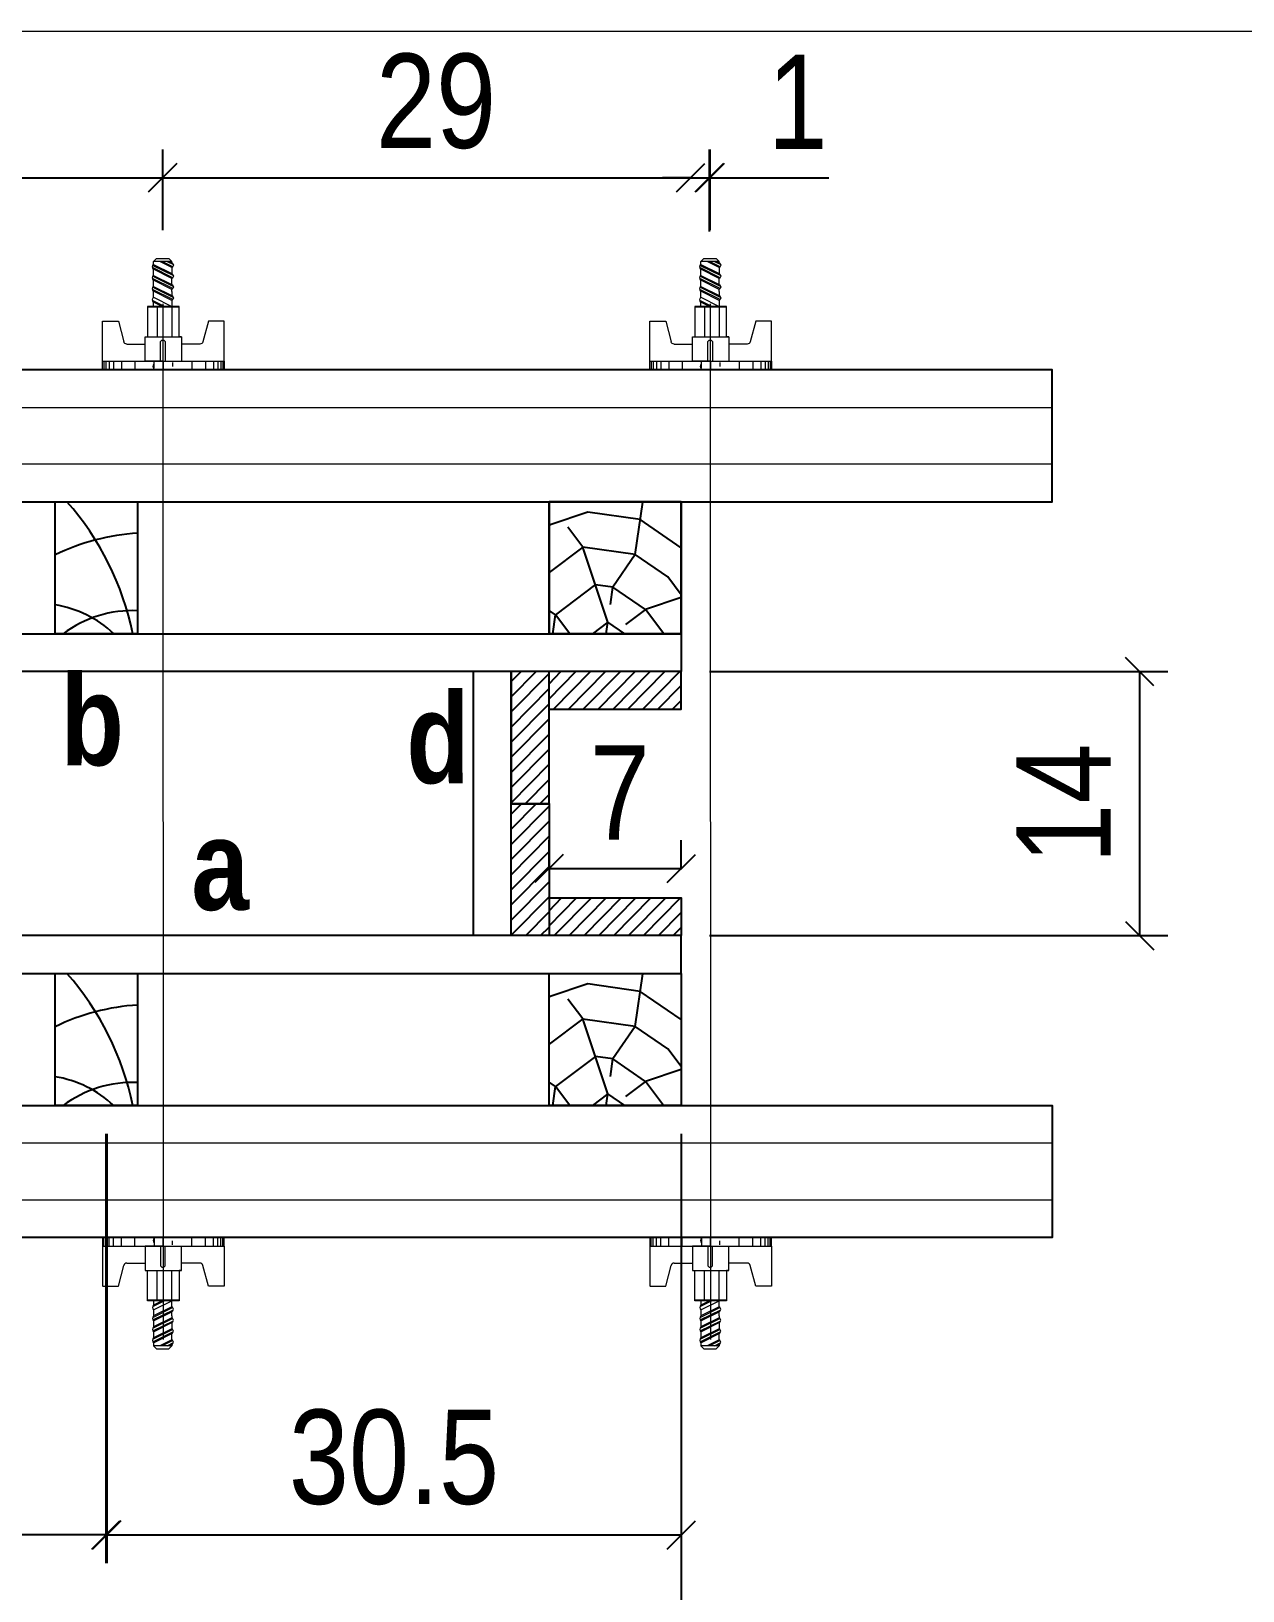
# Model space of a CAD drawing. Extents: x 2296 to 12463, y 760 to 16806.
# Drawn here: x 6397 to 6525.5, y 13911.7 to 14077.1 of the extents above; entities that cross this region are included whole.
import ezdxf

# ---------------------------------------------------------------- set-up
doc = ezdxf.new("R2010")
doc.units = 0
for name, color, linetype in [('1-2 PONTALETE', 7, 'Continuous'), ('COTA', 241, 'Continuous'), ('GRAVATA', 2, 'Continuous'), ('NOMENCLATURA', 7, 'Continuous'), ('Painéis', 200, 'Continuous'), ('PONTALETE', 7, 'Continuous'), ('SARRAFO', 251, 'Continuous')]:
    doc.layers.add(name, color=color, linetype=linetype)
doc.layers.add('CARIMBO', color=255, linetype='Continuous', lineweight=9)
doc.layers.add('Hachura', color=251, linetype='Continuous', lineweight=9)
doc.styles.add('COTA TECNICA 2X', font='techl___.ttf', dxfattribs={"height": 10})
doc.styles.add('ROMANC', font='techb___.ttf', dxfattribs={"height": 2.5})
doc.dimstyles.new('SECAO PILAR', dxfattribs={"dimtxt": 10, "dimasz": 3, "dimexe": 3, "dimexo": 3, "dimgap": 3, "dimtad": 1, "dimdec": 1, "dimlfac": 0.5, "dimzin": 12, "dimdsep": 46, "dimtxsty": 'COTA TECNICA 2X', "dimblk1": 'OBLIQUE', "dimblk2": 'OBLIQUE', "dimsah": 1, "dimcen": 0.9, "dimclrd": 256, "dimclre": 256, "dimclrt": 256, "dimadec": 1, "dimazin": 3, "dimtfac": 1, "dimtdec": 1, "dimtmove": 0, "dimatfit": 3, "dimfxl": 1, "dimtolj": 1, "dimtzin": 12, "dimarcsym": 0})
pattern_1 = [(45.5, (-90495.6395, -19680.3702), (-0.802406755, 0.788522922), [])]

# ---------------------------------------------------------------- blocks, each defined once
blk = doc.blocks.new('_Oblique')
at = {"color": 0, "linetype": 'ByBlock', "lineweight": -2}
blk.add_line((-0.5, -0.5), (0.5, 0.5), dxfattribs=at)
blk = doc.blocks.new('*D1614')
at = {"layer": 'COTA', "lineweight": -2, "transparency": 16777216}
for p, q in [((6343.93, 13960.16), (6343.93, 13882.87)), ((6465.97, 13960.16), (6465.97, 13882.87)), ((6343.93, 13885.87), (6465.97, 13885.87))]:
    blk.add_line(p, q, dxfattribs=at)
at = {"layer": 'Defpoints', "color": 0, "transparency": 16777216}
for p in [(6343.93, 13963.16), (6465.97, 13963.16), (6465.97, 13885.87)]:
    blk.add_point(p, dxfattribs=at)
at = {"layer": 'COTA', "lineweight": -2, "transparency": 16777216, "xscale": 3, "yscale": 3, "zscale": 3, "rotation": 180}
blk.add_blockref('_Oblique', (6343.93, 13885.87), dxfattribs=at)
at = {"layer": 'COTA', "lineweight": -2, "transparency": 16777216, "xscale": 3, "yscale": 3, "zscale": 3}
blk.add_blockref('_Oblique', (6465.97, 13885.87), dxfattribs=at)
at = {"layer": 'COTA', "transparency": 16777216, "insert": (6404.95, 13893.97), "char_height": 10, "attachment_point": 5, "style": 'COTA TECNICA 2X'}
blk.add_mtext('\\A1;61 - PAINEL', dxfattribs=at)
blk = doc.blocks.new('*D1616')
at = {"layer": 'COTA', "lineweight": -2, "transparency": 16777216}
for p, q in [((6469.04, 14055.98), (6469.04, 14064.53)), ((6466.97, 14061.53), (6463.97, 14061.53)), ((6466.97, 14061.53), (6469.04, 14061.53)), ((6469.04, 14061.53), (6481.62, 14061.53))]:
    blk.add_line(p, q, dxfattribs=at)
at = {"layer": 'Defpoints', "color": 0, "transparency": 16777216}
for p in [(6466.97, 14061.53), (6469.04, 14061.53), (6469.04, 14052.98)]:
    blk.add_point(p, dxfattribs=at)
at = {"layer": 'COTA', "lineweight": -2, "transparency": 16777216, "xscale": 3, "yscale": 3, "zscale": 3}
blk.add_blockref('_Oblique', (6466.97, 14061.53), dxfattribs=at)
at = {"layer": 'COTA', "lineweight": -2, "transparency": 16777216, "xscale": 3, "yscale": 3, "zscale": 3, "rotation": 180}
blk.add_blockref('_Oblique', (6469.04, 14061.53), dxfattribs=at)
at = {"layer": 'COTA', "transparency": 16777216, "insert": (6478.33, 14069.59), "char_height": 10, "attachment_point": 5, "style": 'COTA TECNICA 2X'}
blk.add_mtext('\\A1;1', dxfattribs=at)
blk = doc.blocks.new('C')
at = {"layer": 'Hachura', "color": 0}
for p, q in [((0.461, 3.155), (-0.003, 3.155)), ((0.461, 3.05), (-0.003, 3.05)), ((0.461, 2.881), (-0.003, 2.881)), ((0.461, 2.65), (-0.003, 2.65)), ((0, 3.224), (0, -3.224)), ((0.451, 3.224), (0, 3.224)), ((0, 2.747), (0, -1.16)), ((0.451, -3.225), (0.451, 3.224)), ((0.451, 3.224), (2.58, 3.224)), ((2.58, 3.224), (2.58, 2.385)), ((0.461, 2.228), (-0.003, 2.228)), ((1.354, 1.939), (1.354, 0.965)), ((2.58, 2.385), (1.475, 2.094)), ((0.461, 1.512), (0, 1.512)), ((1.741, 0.966), (0.451, 0.966)), ((1.741, -0.968), (1.741, 0.966)), ((1.741, 0.966), (1.741, 0.838)), ((1.741, 0.966), (1.741, 0.838)), ((1.741, 0.838), (3.354, 0.838)), ((3.32, 0.838), (3.32, -0.839)), ((3.354, 0.838), (3.354, -0.839)), ((0.388, 0.487), (0.172, 0.487)), ((1.451, 0.101), (0.451, 0.101)), ((3.354, 0.451), (1.741, 0.451)), ((3.676, 0.451), (3.354, 0.451)), ((3.837, -0.517), (3.354, 0.451)), ((3.354, 0.064), (3.67, -0.57)), ((3.676, 0.451), (4.16, -0.517)), ((3.716, 0.5), (4.251, -0.57)), ((4.371, -0.553), (3.83, 0.53)), ((4.151, 0.451), (3.934, 0.451)), ((4.418, -0.517), (3.934, 0.451)), ((4.151, 0.451), (4.256, 0.451)), ((4.256, 0.451), (4.74, -0.517)), ((4.296, 0.5), (4.831, -0.57)), ((4.952, -0.553), (4.41, 0.53)), ((4.514, 0.451), (4.837, 0.451)), ((4.998, -0.517), (4.514, 0.451)), ((4.837, 0.451), (5.321, -0.517)), ((4.876, 0.5), (5.412, -0.57)), ((5.532, -0.553), (4.991, 0.53)), ((5.579, -0.517), (5.095, 0.451)), ((5.417, 0.451), (5.095, 0.451)), ((5.579, -0.517), (5.095, 0.451)), ((5.417, 0.451), (5.74, -0.194)), ((5.457, 0.5), (5.74, -0.065)), ((5.74, 0.193), (5.571, 0.53)), ((5.74, 0.322), (5.675, 0.451)), ((5.675, 0.451), (5.74, 0.451)), ((5.739, 0.45), (5.9, 0.288)), ((5.739, 0.45), (5.739, -0.518)), ((5.9, -0.356), (5.9, 0.288)), ((0.451, -0.004), (0, -0.004)), ((0.075, -0.481), (0.292, -0.481)), ((0.292, -0.481), (0.397, -0.481)), ((0.451, -0.001), (0.451, -0.968)), ((0.451, -0.157), (1.451, -0.157)), ((0.451, -0.646), (0.451, -0.323)), ((0.451, -3.225), (0.451, -0.646)), ((3.354, -0.323), (1.741, -0.323)), ((3.354, -0.065), (3.579, -0.517)), ((3.354, -0.517), (3.579, -0.517)), ((3.837, -0.517), (4.16, -0.517)), ((4.418, -0.517), (4.74, -0.517)), ((4.634, -0.517), (4.74, -0.517)), ((4.998, -0.517), (5.321, -0.517)), ((5.579, -0.517), (5.74, -0.517)), ((5.739, -0.518), (5.9, -0.356)), ((5.739, -0.518), (5.739, -0.518)), ((0.461, -1.521), (-0.003, -1.521)), ((0.451, -0.968), (1.741, -0.968)), ((1.354, -1.94), (1.354, -0.968)), ((3.354, -0.839), (1.741, -0.839)), ((0.461, -2.228), (-0.003, -2.228)), ((2.58, -2.387), (1.475, -2.096)), ((2.58, -3.225), (2.58, -2.387)), ((0.461, -2.65), (-0.003, -2.65)), ((0.461, -2.881), (-0.003, -2.881)), ((0.461, -3.05), (-0.003, -3.05)), ((0.461, -3.155), (-0.003, -3.155)), ((0, -3.224), (2.568, -3.224))]:
    blk.add_line(p, q, dxfattribs=at)
for centre, radius, start, end in [((1.516, 1.939), 0.161, 104.74356, 180), ((1.445, -0.028), 0.129, 272.69497, 87.30503), ((3.805, 0.389), 0.143, 25.56881, 154.43119), ((4.385, 0.389), 0.143, 25.56881, 154.43119), ((4.966, 0.389), 0.143, 25.56881, 154.43119), ((5.546, 0.389), 0.143, 25.56881, 154.43119), ((0.166, -0.366), 0.174, 221.74404, 317.85924), ((3.708, -0.4), 0.174, 222.14076, 318.25596), ((4.289, -0.4), 0.174, 222.14076, 318.25596), ((4.869, -0.4), 0.174, 222.14076, 318.25596), ((5.45, -0.4), 0.174, 222.14076, 318.25596), ((5.61, -0.401), 0.174, 317.85924, 318.25596), ((1.516, -1.94), 0.161, 180, 255.25644)]:
    blk.add_arc(centre, radius, start, end, dxfattribs=at)
blk = doc.blocks.new('*D1617')
at = {"layer": 'COTA', "lineweight": -2, "transparency": 16777216}
for p, q in [((6343.93, 13960.16), (6343.93, 13914.62)), ((6404.95, 13960.16), (6404.95, 13914.62)), ((6404.95, 13917.62), (6343.93, 13917.62))]:
    blk.add_line(p, q, dxfattribs=at)
at = {"layer": 'Defpoints', "color": 0, "transparency": 16777216}
for p in [(6343.93, 13963.16), (6404.95, 13963.16), (6343.93, 13917.62)]:
    blk.add_point(p, dxfattribs=at)
at = {"layer": 'COTA', "lineweight": -2, "transparency": 16777216, "xscale": 3, "yscale": 3, "zscale": 3, "rotation": 180}
blk.add_blockref('_Oblique', (6343.93, 13917.62), dxfattribs=at)
at = {"layer": 'COTA', "lineweight": -2, "transparency": 16777216, "xscale": 3, "yscale": 3, "zscale": 3}
blk.add_blockref('_Oblique', (6404.95, 13917.62), dxfattribs=at)
at = {"layer": 'COTA', "transparency": 16777216, "insert": (6374.44, 13925.84), "char_height": 10, "attachment_point": 5, "style": 'COTA TECNICA 2X'}
blk.add_mtext('\\A1;30.5', dxfattribs=at)
blk = doc.blocks.new('*D1628')
at = {"layer": 'COTA', "lineweight": -2, "transparency": 16777216}
for p, q in [((6340.96, 14055.98), (6340.96, 14064.53)), ((6410.98, 14055.98), (6410.98, 14064.53)), ((6340.96, 14061.53), (6410.98, 14061.53))]:
    blk.add_line(p, q, dxfattribs=at)
at = {"layer": 'Defpoints', "color": 0, "transparency": 16777216}
for p in [(6410.98, 14061.53), (6340.96, 14052.98), (6410.98, 14052.98)]:
    blk.add_point(p, dxfattribs=at)
at = {"layer": 'COTA', "lineweight": -2, "transparency": 16777216, "xscale": 3, "yscale": 3, "zscale": 3, "rotation": 180}
blk.add_blockref('_Oblique', (6340.96, 14061.53), dxfattribs=at)
at = {"layer": 'COTA', "lineweight": -2, "transparency": 16777216, "xscale": 3, "yscale": 3, "zscale": 3}
blk.add_blockref('_Oblique', (6410.98, 14061.53), dxfattribs=at)
at = {"layer": 'COTA', "transparency": 16777216, "insert": (6375.97, 14069.75), "char_height": 10, "attachment_point": 5, "style": 'COTA TECNICA 2X'}
blk.add_mtext('\\A1;35', dxfattribs=at)
blk = doc.blocks.new('*D1629')
at = {"layer": 'COTA', "lineweight": -2, "transparency": 16777216}
for p, q in [((6410.98, 14055.98), (6410.98, 14064.53)), ((6468.96, 14055.84), (6468.96, 14064.53)), ((6410.98, 14061.53), (6468.96, 14061.53))]:
    blk.add_line(p, q, dxfattribs=at)
at = {"layer": 'Defpoints', "color": 0, "transparency": 16777216}
for p in [(6468.96, 14061.53), (6410.98, 14052.98), (6468.96, 14052.84)]:
    blk.add_point(p, dxfattribs=at)
at = {"layer": 'COTA', "lineweight": -2, "transparency": 16777216, "xscale": 3, "yscale": 3, "zscale": 3, "rotation": 180}
blk.add_blockref('_Oblique', (6410.98, 14061.53), dxfattribs=at)
at = {"layer": 'COTA', "lineweight": -2, "transparency": 16777216, "xscale": 3, "yscale": 3, "zscale": 3}
blk.add_blockref('_Oblique', (6468.96, 14061.53), dxfattribs=at)
at = {"layer": 'COTA', "transparency": 16777216, "insert": (6439.97, 14069.62), "char_height": 10, "attachment_point": 5, "style": 'COTA TECNICA 2X'}
blk.add_mtext('\\A1;29', dxfattribs=at)
blk = doc.blocks.new('*D1618')
at = {"layer": 'COTA', "lineweight": -2, "transparency": 16777216}
for p, q in [((6405.05, 13960.16), (6405.05, 13914.62)), ((6465.97, 13960.16), (6465.97, 13914.62)), ((6405.05, 13917.62), (6465.97, 13917.62))]:
    blk.add_line(p, q, dxfattribs=at)
at = {"layer": 'Defpoints', "color": 0, "transparency": 16777216}
for p in [(6405.05, 13963.16), (6465.97, 13963.16), (6465.97, 13917.62)]:
    blk.add_point(p, dxfattribs=at)
at = {"layer": 'COTA', "lineweight": -2, "transparency": 16777216, "xscale": 3, "yscale": 3, "zscale": 3, "rotation": 180}
blk.add_blockref('_Oblique', (6405.05, 13917.62), dxfattribs=at)
at = {"layer": 'COTA', "lineweight": -2, "transparency": 16777216, "xscale": 3, "yscale": 3, "zscale": 3}
blk.add_blockref('_Oblique', (6465.97, 13917.62), dxfattribs=at)
at = {"layer": 'COTA', "transparency": 16777216, "insert": (6435.51, 13925.84), "char_height": 10, "attachment_point": 5, "style": 'COTA TECNICA 2X'}
blk.add_mtext('\\A1;30.5', dxfattribs=at)
blk = doc.blocks.new('*D1630')
at = {"layer": 'COTA', "lineweight": -2, "transparency": 16777216}
for p, q in [((6468.97, 14009.17), (6517.6, 14009.17)), ((6514.6, 13981.17), (6514.6, 14009.17)), ((6468.97, 13981.17), (6517.6, 13981.17))]:
    blk.add_line(p, q, dxfattribs=at)
at = {"layer": 'Defpoints', "color": 0, "transparency": 16777216}
for p in [(6465.97, 14009.17), (6514.6, 14009.17), (6465.97, 13981.17)]:
    blk.add_point(p, dxfattribs=at)
at = {"layer": 'COTA', "lineweight": -2, "transparency": 16777216, "xscale": 3, "yscale": 3, "zscale": 3}
for p, rotation in [((6514.6, 14009.17), 90), ((6514.6, 13981.17), 270)]:
    blk.add_blockref('_Oblique', p, dxfattribs=dict(at, rotation=rotation))
at = {"layer": 'COTA', "transparency": 16777216, "insert": (6506.53, 13995.17), "char_height": 10, "attachment_point": 5, "rotation": 90, "style": 'COTA TECNICA 2X'}
blk.add_mtext('\\A1;14', dxfattribs=at)
blk = doc.blocks.new('*D1619')
at = {"layer": 'COTA', "lineweight": -2, "transparency": 16777216}
for p, q in [((6451.95, 13988.17), (6451.95, 13991.29)), ((6465.97, 13988.17), (6465.97, 13991.29)), ((6451.95, 13988.29), (6465.97, 13988.29))]:
    blk.add_line(p, q, dxfattribs=at)
at = {"layer": 'Defpoints', "color": 0, "transparency": 16777216}
for p in [(6465.97, 13988.29), (6451.95, 13985.17), (6465.97, 13985.17)]:
    blk.add_point(p, dxfattribs=at)
at = {"layer": 'COTA', "lineweight": -2, "transparency": 16777216, "xscale": 3, "yscale": 3, "zscale": 3, "rotation": 180}
blk.add_blockref('_Oblique', (6451.95, 13988.29), dxfattribs=at)
at = {"layer": 'COTA', "lineweight": -2, "transparency": 16777216, "xscale": 3, "yscale": 3, "zscale": 3}
blk.add_blockref('_Oblique', (6465.97, 13988.29), dxfattribs=at)
at = {"layer": 'COTA', "transparency": 16777216, "insert": (6459.46, 13996.36), "char_height": 10, "attachment_point": 5, "style": 'COTA TECNICA 2X'}
blk.add_mtext('\\A1;7', dxfattribs=at)

msp = doc.modelspace()

# ---------------------------------------------------------------- hatches: boundary and pattern name
at = {"layer": 'PONTALETE'}
h = msp.add_hatch(dxfattribs=at)
h.set_pattern_fill('TRONCO', color=1, scale=37.5, angle=82, style=0, pattern_type=2)
h.set_pattern_definition([(82, (-5182.508, 15375.83), (-31.91606, 42.35404), [11.25, -26.25]), (82, (-5184.365, 15376.09), (-31.91606, 42.35404), [11.25, -26.25]), (82, (-5187.817, 15378.47), (-31.91606, 42.35404), [7.5, -30]), (82, (-5191.27, 15380.847), (-31.91606, 42.35404), [5.625, -31.875]), (82, (-5194.983, 15381.37), (-31.91606, 42.35404), [3.75, -33.75]), (82, (-5200, 15372.607), (-31.91606, 42.35404), [1.875, -9.375, 1.875, -24.375]), (82, (-5201.075, 15378.44), (-31.91606, 42.35404), [1.875, -15, 5.625, -15]), (82, (-5201.89, 15386.126), (-31.91606, 42.35404), [1.875, -1.875, 1.875, -31.875]), (82, (-5204.006, 15384.53), (-31.91606, 42.35404), [1.875, -35.625]), (82, (-5207.98, 15383.196), (-31.91606, 42.35404), [5.625, -31.875]), (82, (-5211.694, 15383.717), (-31.91606, 42.35404), [7.5, -30]), (82, (-5215.67, 15382.383), (-31.91606, 42.35404), [9.375, -11.25, 1.875, -15]), (172, (-5195.475, 15364.397), (-42.35404, -31.91606), [1.875, -3.75, 9.375, -22.5]), (172, (-5198.928, 15366.776), (-42.35404, -31.91606), [1.875, -1.875, 5.625, -28.125]), (172, (-5213.52, 15370.72), (-42.35404, -31.91606), [3.75, -33.75]), (172, (-5198.406, 15370.49), (-42.35404, -31.91606), [7.5, -11.25, 1.875, -16.875]), (172, (-5218.57, 15375.217), (-42.35404, -31.91606), [1.875, -35.625]), (172, (-5199.74, 15374.464), (-42.35404, -31.91606), [5.625, -31.875]), (172, (-5201.075, 15378.44), (-42.35404, -31.91606), [3.75, -33.75]), (172, (-5200.554, 15382.15), (-42.35404, -31.91606), [1.875, -5.625, 5.625, -24.375]), (172, (-5202.15, 15384.27), (-42.35404, -31.91606), [1.875, -35.625]), (172, (-5194.46, 15385.082), (-42.35404, -31.91606), [5.25, -32.25]), (172, (-5186.773, 15385.895), (-42.35404, -31.91606), [3.75, -33.75]), (172, (-5201.106, 15391.696), (-42.35404, -31.91606), [1.875, -35.625]), (172, (-5198.727, 15395.15), (-42.35404, -31.91606), [5.625, -31.875]), (172, (-5198.205, 15398.863), (-42.35404, -31.91606), [5.625, -31.875]), (127, (-5184.134, 15391.205), (-37.13505, 5.21899), [2.651625, -2.651625, 2.651625, -45.078134]), (127, (-5194.461, 15385.082), (-37.13505, 5.21899), [5.30325, -47.72976]), (127, (-5215.117, 15372.838), (-37.13505, 5.21899), [5.30325, -47.72976]), (127, (-5204.79, 15378.96), (-37.13505, 5.21899), [5.30325, -47.72976]), (127, (-5197.1, 15379.773), (-37.13505, 5.21899), [5.30325, -47.72976]), (127, (-5188.108, 15389.87), (-37.13505, 5.21899), [5.30325, -47.72976]), (127, (-5190.487, 15386.417), (-37.13505, 5.21899), [7.95495, -45.07806]), (127, (-5208.763, 15377.625), (-37.13505, 5.21899), [2.65162, -50.38138]), (127, (-5212.738, 15376.29), (-37.13505, 5.21899), [2.65162, -50.38138]), (127, (-5210.65, 15391.144), (-37.13505, 5.21899), [2.65162, -50.38138]), (127, (-5194.17, 15373.68), (-37.13505, 5.21899), [2.65162, -50.38138]), (127, (-5204.297, 15395.932), (-37.13505, 5.21899), [2.65162, -50.38138]), (127, (-5202.41, 15382.413), (-37.13505, 5.21899), [2.65162, -50.38138]), (127, (-5205.602, 15386.648), (-37.13505, 5.21899), [2.65162, -50.38138]), (217, (-5198.436, 15383.748), (-5.21899, -37.13505), [2.651625, -2.651625, 7.95495, -39.77481]), (217, (-5197.653, 15389.318), (-5.21899, -37.13505), [2.65162, -50.38138]), (217, (-5184.656, 15387.49), (-5.21899, -37.13505), [2.65162, -50.38138]), (217, (-5194.983, 15381.37), (-5.21899, -37.13505), [2.65162, -50.38138]), (217, (-5201.627, 15387.983), (-5.21899, -37.13505), [2.65162, -50.38138]), (217, (-5193.648, 15377.394), (-5.21899, -37.13505), [2.65162, -50.38138]), (217, (-5191.56, 15392.249), (-5.21899, -37.13505), [2.65162, -50.38138]), (217, (-5184.074, 15364.688), (-5.21899, -37.13505), [2.65162, -50.38138]), (217, (-5185.67, 15366.806), (-5.21899, -37.13505), [5.30325, -47.72976]), (217, (-5187.265, 15368.924), (-5.21899, -37.13505), [5.30325, -47.72976]), (217, (-5186.743, 15372.637), (-5.21899, -37.13505), [5.30325, -47.72976]), (217, (-5190.196, 15375.016), (-5.21899, -37.13505), [5.30325, -47.72976]), (217, (-5202.962, 15391.957), (-5.21899, -37.13505), [5.30325, -47.72976]), (217, (-5183.35, 15396.775), (-5.21899, -37.13505), [5.30325, -47.72976]), (217, (-5212.798, 15402.807), (-5.21899, -37.13505), [5.30325, -47.72976]), (217, (-5209.085, 15402.285), (-5.21899, -37.13505), [5.30325, -47.72976]), (217, (-5207.75, 15398.31), (-5.21899, -37.13505), [5.30325, -47.72976]), (217, (-5211.403, 15372.316), (-5.21899, -37.13505), [7.95495, -45.07806]), (217, (-5204.297, 15395.932), (-5.21899, -37.13505), [7.95495, -45.07806]), (108.56505, (-5218.308, 15377.073), (5.218991, 37.135053), [4.1925, -79.66005]), (108.56505, (-5199.74, 15374.464), (5.218991, 37.135053), [4.1925, -79.66005]), (108.56505, (-5210.36, 15379.743), (5.218991, 37.135053), [4.1925, -79.66005]), (108.56505, (-5182.799, 15387.23), (5.218991, 37.135053), [4.1925, -79.66005]), (108.56505, (-5186.773, 15385.895), (5.218991, 37.135053), [4.1925, -79.66005]), (108.56505, (-5195.766, 15375.799), (5.218991, 37.135053), [4.1925, -79.66005]), (108.56505, (-5214.334, 15378.408), (5.218991, 37.135053), [4.1925, -79.66005]), (108.56505, (-5201.627, 15387.983), (5.218991, 37.135053), [8.385, -75.46755]), (145.43495, (-5207.198, 15388.766), (-37.135053, 5.218991), [4.1925, -79.66005]), (145.43495, (-5195.274, 15392.77), (-37.135053, 5.218991), [4.1925, -79.66005]), (145.43495, (-5205.311, 15375.247), (-37.135053, 5.218991), [4.1925, -79.66005]), (145.43495, (-5208.211, 15368.08), (-37.135053, 5.218991), [4.1925, -79.66005]), (145.43495, (-5197.653, 15389.318), (-37.135053, 5.218991), [4.1925, -79.66005]), (145.43495, (-5198.175, 15385.604), (-37.135053, 5.218991), [4.1925, -79.66005]), (145.43495, (-5205.833, 15371.533), (-37.135053, 5.218991), [8.385, -75.46755]), (145.43495, (-5188.921, 15397.558), (-37.135053, 5.218991), [8.385, -75.46755]), (145.43495, (-5191.3, 15394.105), (-37.135053, 5.218991), [8.385, -75.46755]), (198.56505, (-5189.905, 15363.614), (-37.135053, 5.218991), [4.1925, -79.66005]), (198.56505, (-5210.329, 15366.485), (-37.135053, 5.218991), [4.1925, -79.66005]), (198.56505, (-5183.29, 15370.259), (-37.135053, 5.218991), [4.1925, -79.66005]), (198.56505, (-5217.234, 15371.242), (-37.135053, 5.218991), [4.1925, -79.66005]), (198.56505, (-5194.431, 15371.824), (-37.135053, 5.218991), [4.1925, -79.66005]), (198.56505, (-5197.101, 15379.773), (-37.135053, 5.218991), [4.1925, -79.66005]), (198.56505, (-5204.006, 15384.53), (-37.135053, 5.218991), [4.1925, -79.66005]), (198.56505, (-5191.5, 15365.732), (-37.135057, 5.219004), [4.1925, -79.66005]), (198.56505, (-5195.766, 15375.799), (-37.135053, 5.218991), [4.1925, -79.66005]), (198.56505, (-5190.487, 15386.417), (-37.135053, 5.218991), [4.1925, -79.66005]), (198.56505, (-5193.679, 15390.653), (-37.135053, 5.218991), [4.1925, -79.66005]), (198.56505, (-5203.775, 15399.645), (-37.135053, 5.218991), [4.1925, -79.66005]), (198.56505, (-5218.83, 15373.36), (-37.135053, 5.218991), [4.1925, -79.66005]), (198.56505, (-5217.756, 15367.529), (-37.135053, 5.218991), [8.385, -75.46755]), (198.56505, (-5190.979, 15369.446), (-37.135053, 5.218991), [8.385, -75.46755]), (235.43495, (-5186.191, 15363.092), (-5.218991, -37.135053), [4.1925, -79.66005]), (235.43495, (-5179.898, 15394.396), (-5.218991, -37.135053), [4.1925, -79.66005]), (235.43495, (-5198.727, 15395.149), (-5.218991, -37.135053), [4.1925, -79.66005]), (235.43495, (-5187.817, 15378.468), (-5.218991, -37.135053), [4.1925, -79.66005]), (235.43495, (-5184.365, 15376.09), (-5.218991, -37.135053), [4.1925, -79.66005]), (235.43495, (-5191.27, 15380.847), (-5.218991, -37.135053), [4.1925, -79.66005]), (235.43495, (-5211.985, 15395.119), (-5.218991, -37.135053), [4.1925, -79.66005]), (235.43495, (-5213.32, 15399.093), (-5.218991, -37.135053), [8.385, -75.46755])])
h.paths.add_polyline_path([(6451.97, 14013.18), (6465.97, 14013.18), (6465.97, 14027.18), (6451.97, 14027.18)])
h = msp.add_hatch(dxfattribs=at)
h.set_pattern_fill('TRONCO', color=1, scale=37.5, angle=82, style=0, pattern_type=2)
h.set_pattern_definition([(82, (-5182.508, 15325.8), (-31.91606, 42.35404), [11.25, -26.25]), (82, (-5184.365, 15326.06), (-31.91606, 42.35404), [11.25, -26.25]), (82, (-5187.817, 15328.44), (-31.91606, 42.35404), [7.5, -30]), (82, (-5191.27, 15330.82), (-31.91606, 42.35404), [5.625, -31.875]), (82, (-5194.983, 15331.34), (-31.91606, 42.35404), [3.75, -33.75]), (82, (-5200, 15322.58), (-31.91606, 42.35404), [1.875, -9.375, 1.875, -24.375]), (82, (-5201.075, 15328.41), (-31.91606, 42.35404), [1.875, -15, 5.625, -15]), (82, (-5201.89, 15336.098), (-31.91606, 42.35404), [1.875, -1.875, 1.875, -31.875]), (82, (-5204.006, 15334.502), (-31.91606, 42.35404), [1.875, -35.625]), (82, (-5207.98, 15333.167), (-31.91606, 42.35404), [5.625, -31.875]), (82, (-5211.694, 15333.69), (-31.91606, 42.35404), [7.5, -30]), (82, (-5215.67, 15332.354), (-31.91606, 42.35404), [9.375, -11.25, 1.875, -15]), (172, (-5195.475, 15314.37), (-42.35404, -31.91606), [1.875, -3.75, 9.375, -22.5]), (172, (-5198.928, 15316.748), (-42.35404, -31.91606), [1.875, -1.875, 5.625, -28.125]), (172, (-5213.52, 15320.692), (-42.35404, -31.91606), [3.75, -33.75]), (172, (-5198.406, 15320.46), (-42.35404, -31.91606), [7.5, -11.25, 1.875, -16.875]), (172, (-5218.57, 15325.19), (-42.35404, -31.91606), [1.875, -35.625]), (172, (-5199.74, 15324.436), (-42.35404, -31.91606), [5.625, -31.875]), (172, (-5201.075, 15328.41), (-42.35404, -31.91606), [3.75, -33.75]), (172, (-5200.554, 15332.124), (-42.35404, -31.91606), [1.875, -5.625, 5.625, -24.375]), (172, (-5202.15, 15334.24), (-42.35404, -31.91606), [1.875, -35.625]), (172, (-5194.46, 15335.054), (-42.35404, -31.91606), [5.25, -32.25]), (172, (-5186.773, 15335.867), (-42.35404, -31.91606), [3.75, -33.75]), (172, (-5201.106, 15341.67), (-42.35404, -31.91606), [1.875, -35.625]), (172, (-5198.727, 15345.12), (-42.35404, -31.91606), [5.625, -31.875]), (172, (-5198.205, 15348.834), (-42.35404, -31.91606), [5.625, -31.875]), (127, (-5184.134, 15341.177), (-37.13505, 5.21899), [2.651625, -2.651625, 2.651625, -45.078134]), (127, (-5194.461, 15335.054), (-37.13505, 5.21899), [5.30325, -47.72976]), (127, (-5215.117, 15322.81), (-37.13505, 5.21899), [5.30325, -47.72976]), (127, (-5204.79, 15328.932), (-37.13505, 5.21899), [5.30325, -47.72976]), (127, (-5197.1, 15329.745), (-37.13505, 5.21899), [5.30325, -47.72976]), (127, (-5188.108, 15339.842), (-37.13505, 5.21899), [5.30325, -47.72976]), (127, (-5190.487, 15336.39), (-37.13505, 5.21899), [7.95495, -45.07806]), (127, (-5208.763, 15327.597), (-37.13505, 5.21899), [2.65162, -50.38138]), (127, (-5212.738, 15326.262), (-37.13505, 5.21899), [2.65162, -50.38138]), (127, (-5210.65, 15341.116), (-37.13505, 5.21899), [2.65162, -50.38138]), (127, (-5194.17, 15323.653), (-37.13505, 5.21899), [2.65162, -50.38138]), (127, (-5204.297, 15345.904), (-37.13505, 5.21899), [2.65162, -50.38138]), (127, (-5202.41, 15332.385), (-37.13505, 5.21899), [2.65162, -50.38138]), (127, (-5205.602, 15336.62), (-37.13505, 5.21899), [2.65162, -50.38138]), (217, (-5198.436, 15333.72), (-5.21899, -37.13505), [2.651625, -2.651625, 7.95495, -39.77481]), (217, (-5197.653, 15339.29), (-5.21899, -37.13505), [2.65162, -50.38138]), (217, (-5184.656, 15337.463), (-5.21899, -37.13505), [2.65162, -50.38138]), (217, (-5194.983, 15331.34), (-5.21899, -37.13505), [2.65162, -50.38138]), (217, (-5201.627, 15337.955), (-5.21899, -37.13505), [2.65162, -50.38138]), (217, (-5193.648, 15327.366), (-5.21899, -37.13505), [2.65162, -50.38138]), (217, (-5191.56, 15342.22), (-5.21899, -37.13505), [2.65162, -50.38138]), (217, (-5184.074, 15314.66), (-5.21899, -37.13505), [2.65162, -50.38138]), (217, (-5185.67, 15316.778), (-5.21899, -37.13505), [5.30325, -47.72976]), (217, (-5187.265, 15318.896), (-5.21899, -37.13505), [5.30325, -47.72976]), (217, (-5186.743, 15322.61), (-5.21899, -37.13505), [5.30325, -47.72976]), (217, (-5190.196, 15324.988), (-5.21899, -37.13505), [5.30325, -47.72976]), (217, (-5202.962, 15341.93), (-5.21899, -37.13505), [5.30325, -47.72976]), (217, (-5183.35, 15346.747), (-5.21899, -37.13505), [5.30325, -47.72976]), (217, (-5212.798, 15352.78), (-5.21899, -37.13505), [5.30325, -47.72976]), (217, (-5209.085, 15352.257), (-5.21899, -37.13505), [5.30325, -47.72976]), (217, (-5207.75, 15348.282), (-5.21899, -37.13505), [5.30325, -47.72976]), (217, (-5211.403, 15322.288), (-5.21899, -37.13505), [7.95495, -45.07806]), (217, (-5204.297, 15345.904), (-5.21899, -37.13505), [7.95495, -45.07806]), (108.56505, (-5218.308, 15327.045), (5.218991, 37.135053), [4.1925, -79.66005]), (108.56505, (-5199.74, 15324.436), (5.218991, 37.135053), [4.1925, -79.66005]), (108.56505, (-5210.36, 15329.715), (5.218991, 37.135053), [4.1925, -79.66005]), (108.56505, (-5182.799, 15337.202), (5.218991, 37.135053), [4.1925, -79.66005]), (108.56505, (-5186.773, 15335.867), (5.218991, 37.135053), [4.1925, -79.66005]), (108.56505, (-5195.766, 15325.77), (5.218991, 37.135053), [4.1925, -79.66005]), (108.56505, (-5214.334, 15328.38), (5.218991, 37.135053), [4.1925, -79.66005]), (108.56505, (-5201.627, 15337.955), (5.218991, 37.135053), [8.385, -75.46755]), (145.43495, (-5207.198, 15338.738), (-37.135053, 5.218991), [4.1925, -79.66005]), (145.43495, (-5195.274, 15342.742), (-37.135053, 5.218991), [4.1925, -79.66005]), (145.43495, (-5205.311, 15325.219), (-37.135053, 5.218991), [4.1925, -79.66005]), (145.43495, (-5208.211, 15318.052), (-37.135053, 5.218991), [4.1925, -79.66005]), (145.43495, (-5197.653, 15339.29), (-37.135053, 5.218991), [4.1925, -79.66005]), (145.43495, (-5198.175, 15335.576), (-37.135053, 5.218991), [4.1925, -79.66005]), (145.43495, (-5205.833, 15321.505), (-37.135053, 5.218991), [8.385, -75.46755]), (145.43495, (-5188.921, 15347.53), (-37.135053, 5.218991), [8.385, -75.46755]), (145.43495, (-5191.3, 15344.077), (-37.135053, 5.218991), [8.385, -75.46755]), (198.56505, (-5189.905, 15313.586), (-37.135053, 5.218991), [4.1925, -79.66005]), (198.56505, (-5210.329, 15316.457), (-37.135053, 5.218991), [4.1925, -79.66005]), (198.56505, (-5183.29, 15320.23), (-37.135053, 5.218991), [4.1925, -79.66005]), (198.56505, (-5217.234, 15321.214), (-37.135053, 5.218991), [4.1925, -79.66005]), (198.56505, (-5194.431, 15321.796), (-37.135053, 5.218991), [4.1925, -79.66005]), (198.56505, (-5197.101, 15329.745), (-37.135053, 5.218991), [4.1925, -79.66005]), (198.56505, (-5204.006, 15334.502), (-37.135053, 5.218991), [4.1925, -79.66005]), (198.56505, (-5191.5, 15315.704), (-37.135057, 5.219004), [4.1925, -79.66005]), (198.56505, (-5195.766, 15325.77), (-37.135053, 5.218991), [4.1925, -79.66005]), (198.56505, (-5190.487, 15336.389), (-37.135053, 5.218991), [4.1925, -79.66005]), (198.56505, (-5193.679, 15340.625), (-37.135053, 5.218991), [4.1925, -79.66005]), (198.56505, (-5203.775, 15349.617), (-37.135053, 5.218991), [4.1925, -79.66005]), (198.56505, (-5218.83, 15323.332), (-37.135053, 5.218991), [4.1925, -79.66005]), (198.56505, (-5217.756, 15317.5), (-37.135053, 5.218991), [8.385, -75.46755]), (198.56505, (-5190.979, 15319.417), (-37.135053, 5.218991), [8.385, -75.46755]), (235.43495, (-5186.191, 15313.064), (-5.218991, -37.135053), [4.1925, -79.66005]), (235.43495, (-5179.898, 15344.368), (-5.218991, -37.135053), [4.1925, -79.66005]), (235.43495, (-5198.727, 15345.121), (-5.218991, -37.135053), [4.1925, -79.66005]), (235.43495, (-5187.817, 15328.44), (-5.218991, -37.135053), [4.1925, -79.66005]), (235.43495, (-5184.365, 15326.062), (-5.218991, -37.135053), [4.1925, -79.66005]), (235.43495, (-5191.27, 15330.819), (-5.218991, -37.135053), [4.1925, -79.66005]), (235.43495, (-5211.985, 15345.09), (-5.218991, -37.135053), [4.1925, -79.66005]), (235.43495, (-5213.32, 15349.065), (-5.218991, -37.135053), [8.385, -75.46755])])
h.paths.add_polyline_path([(6451.97, 13963.16), (6465.97, 13963.16), (6465.97, 13977.16), (6451.97, 13977.16)])
at = {"layer": 'SARRAFO'}
h = msp.add_hatch(dxfattribs=at)
h.set_pattern_fill('ANSI31', color=256, scale=9, angle=0.5, style=0)
h.set_pattern_definition([(45.5, (-109251.6897, -19734.4153), (-0.802406755, 0.788522922), [])])
h.paths.add_polyline_path([(6447.95, 14009.17), (6451.95, 14009.17), (6451.95, 13995.15), (6447.95, 13995.15)])
h = msp.add_hatch(dxfattribs=at)
h.set_pattern_fill('ANSI31', color=256, scale=9, angle=0.5, style=0)
h.set_pattern_definition(pattern_1)
h.paths.add_polyline_path([(6465.97, 14005.17), (6465.97, 14009.17), (6451.95, 14009.17), (6451.95, 14005.17)])
h = msp.add_hatch(dxfattribs=at)
h.set_pattern_fill('ANSI31', color=256, scale=9, angle=0.5, style=0)
h.set_pattern_definition([(45.5, (-109251.6897, -19732.4153), (-0.802406755, 0.788522922), [])])
h.paths.add_polyline_path([(6447.95, 13995.18), (6451.95, 13995.18), (6451.95, 13981.17), (6447.95, 13981.17)])
h = msp.add_hatch(dxfattribs=at)
h.set_pattern_fill('ANSI31', color=256, scale=9, angle=0.5, style=0)
h.set_pattern_definition(pattern_1)
h.paths.add_polyline_path([(6465.97, 13981.17), (6465.97, 13985.17), (6451.95, 13985.17), (6451.95, 13981.17)])

# ---------------------------------------------------------------- linework, layer by layer
at = {"layer": '1-2 PONTALETE', "color": 1}
for centre, radius, start, end in [((6409.77, 14000.57), 23.32, 93.5441, 115.9137), ((6397.72, 14004.65), 11.74, 46.6479, 80.9173), ((6407.78, 14003.31), 12.32, 87.4574, 126.7023), ((6409.77, 13950.54), 23.32, 93.5441, 115.9137), ((6397.72, 13954.62), 11.74, 46.6479, 80.9173), ((6407.78, 13953.28), 12.32, 87.4574, 126.7023)]:
    msp.add_arc(centre, radius, start, end, dxfattribs=at)
at = {"layer": 'CARIMBO', "color": 3}
msp.add_line((2295.89, 14077.07), (9625.18, 14077.07), dxfattribs=at)
at = {"layer": 'GRAVATA', "color": 1}
for points in [[(6304.97, 14041.18), (6304.97, 14027.18), (6505.33, 14027.18), (6505.33, 14041.18)], [(6304.97, 13949.16), (6304.97, 13963.16), (6505.33, 13963.16), (6505.33, 13949.16)]]:
    msp.add_lwpolyline(points, close=True, dxfattribs=at)
at = {"layer": 'Hachura'}
for p, q in [((6411.05, 13938.35), (6411.04, 14048.18)), ((6469.1, 13938.35), (6469.09, 14048.18)), ((6304.97, 14037.18), (6505.33, 14037.18)), ((6505.33, 14031.18), (6304.97, 14031.18)), ((6505.33, 13959.16), (6304.97, 13959.16)), ((6304.97, 13953.16), (6505.33, 13953.16))]:
    msp.add_line(p, q, dxfattribs=at)
at = {"layer": 'Painéis'}
for p, q in [((6443.95, 13981.17), (6443.95, 14009.17)), ((6447.95, 13981.17), (6447.95, 14009.17))]:
    msp.add_line(p, q, dxfattribs=at)
for points in [[(6465.97, 14013.18), (6465.97, 14009.17), (6343.93, 14009.17), (6343.93, 14013.18)], [(6465.97, 13977.16), (6465.97, 13981.17), (6343.93, 13981.17), (6343.93, 13977.16)]]:
    msp.add_lwpolyline(points, close=True, dxfattribs=at)
at = {"layer": 'PONTALETE', "color": 1}
for points in [[(6399.57, 14027.18), (6408.32, 14027.18), (6408.32, 14013.18), (6399.57, 14013.18)], [(6451.97, 14027.18), (6465.97, 14027.18), (6465.97, 14013.18), (6451.97, 14013.18)], [(6399.57, 13977.16), (6408.32, 13977.16), (6408.32, 13963.16), (6399.57, 13963.16)], [(6451.97, 13977.16), (6465.97, 13977.16), (6465.97, 13963.16), (6451.97, 13963.16)]]:
    msp.add_lwpolyline(points, close=True, dxfattribs=at)
at = {"layer": 'PONTALETE', "color": 40}
msp.add_lwpolyline([(6465.97, 14027.18), (6451.97, 14027.18), (6451.97, 14013.18), (6465.97, 14013.18)], close=True, dxfattribs=at)
at = {"layer": 'PONTALETE', "color": 1}
for centre in [(6378.02, 14007.05), (6378.02, 13957.02)]:
    msp.add_arc(centre, 30.42, 11.6357, 41.4455, dxfattribs=at)
at = {"layer": 'SARRAFO'}
for points in [[(6465.97, 14009.17), (6447.95, 14009.17), (6447.95, 13995.15), (6451.95, 13995.15), (6451.95, 14009.17)], [(6451.95, 14005.17), (6465.97, 14005.17), (6465.97, 14009.17)], [(6465.97, 13981.17), (6447.95, 13981.17), (6447.95, 13995.18), (6451.95, 13995.18), (6451.95, 13981.17)], [(6451.95, 13985.17), (6465.97, 13985.17), (6465.97, 13981.17)]]:
    msp.add_lwpolyline(points, dxfattribs=at)

# ---------------------------------------------------------------- block references
at = {"layer": 'Hachura', "linetype": 'Continuous', "yscale": 2, "zscale": 2, "rotation": 270}
for p, xscale in [((6411.05, 14041.18), -2), ((6469.1, 14041.18), -2), ((6411.05, 13949.16), 2), ((6469.1, 13949.16), 2)]:
    msp.add_blockref('C', p, dxfattribs=dict(at, xscale=xscale))

# ---------------------------------------------------------------- texts
at = {"layer": 'NOMENCLATURA', "style": 'ROMANC'}
for s, p in [('b', (6400.15, 13999.23)), ('d', (6436.82, 13997.33)), ('a', (6414.02, 13983.89))]:
    msp.add_text(s, height=9.6, dxfattribs=at).set_placement(p)

# ---------------------------------------------------------------- dimensions: what is measured, and where the dimension line sits
at = {"layer": 'COTA'}
for base, p1, p2, picture, middle in [((6410.98, 14061.53), (6340.96, 14052.98), (6410.98, 14052.98), '*D1628', (6375.97, 14069.75)), ((6468.96, 14061.53), (6410.98, 14052.98), (6468.96, 14052.84), '*D1629', (6439.97, 14069.62)), ((6469.04, 14061.53), (6466.97, 14061.53), (6469.04, 14052.98), '*D1616', (6478.33, 14069.59)), ((6343.93, 13917.62), (6404.95, 13963.16), (6343.93, 13963.16), '*D1617', (6374.44, 13925.84)), ((6465.97, 13917.62), (6405.05, 13963.16), (6465.97, 13963.16), '*D1618', (6435.51, 13925.84))]:
    dim = msp.add_linear_dim(base=base, p1=p1, p2=p2, dimstyle='SECAO PILAR', dxfattribs=at)
    dim.commit()
    dim.dimension.update_dxf_attribs({"geometry": picture, "text_midpoint": middle})
dim = msp.add_linear_dim(base=(6514.6, 14009.17), p1=(6465.97, 13981.17), p2=(6465.97, 14009.17), angle=90, dimstyle='SECAO PILAR', dxfattribs=at)
dim.commit()
dim.dimension.update_dxf_attribs({"geometry": '*D1630', "text_midpoint": (6506.53, 13995.17)})
dim = msp.add_linear_dim(base=(6465.97, 13988.29), p1=(6451.95, 13985.17), p2=(6465.97, 13985.17), angle=0, dimstyle='SECAO PILAR', dxfattribs=at)
dim.commit()
dim.dimension.update_dxf_attribs({"geometry": '*D1619', "text_midpoint": (6459.46, 13988.29), "dimtype": 161})
dim = msp.add_linear_dim(base=(6465.97, 13885.87), p1=(6343.93, 13963.16), p2=(6465.97, 13963.16), text='<> - PAINEL', dimstyle='SECAO PILAR', dxfattribs=at)
dim.commit()
dim.dimension.update_dxf_attribs({"geometry": '*D1614', "text_midpoint": (6404.95, 13893.97)})

doc.saveas('drawing.dxf')
